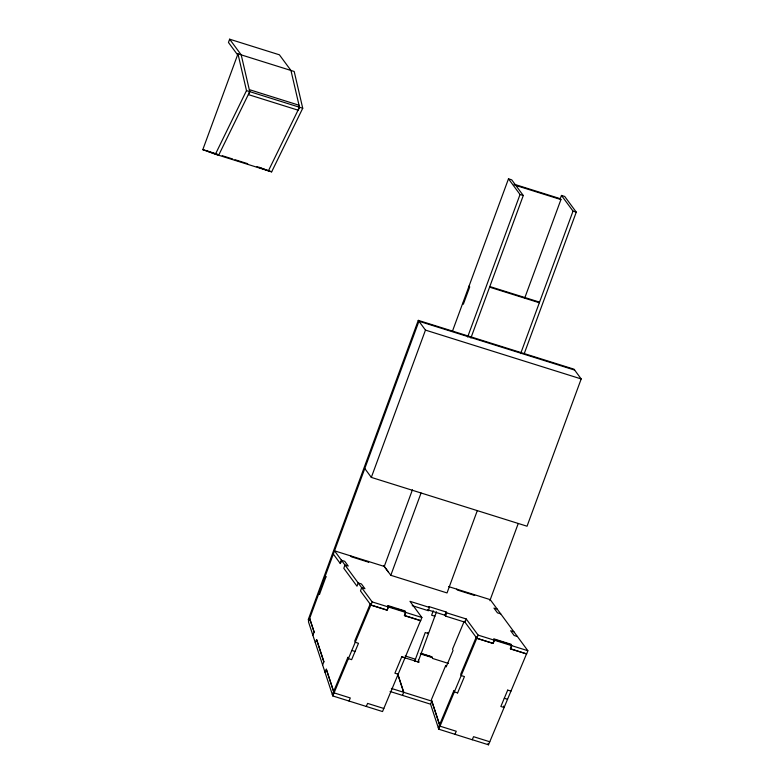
<?xml version="1.0" encoding="UTF-8"?>
<svg xmlns="http://www.w3.org/2000/svg" width="784" height="784" viewBox="0 0 784 784"><rect width="100%" height="100%" fill="white"/><g stroke="black" fill="none" stroke-linecap="round" stroke-linejoin="round"><path stroke-width="1.18" d="M256.946 166.659L268.402 170.834L299.488 107.241L299.282 105.301L249.537 89.699L249.743 91.64L248.43 94.609L298.175 110.211L299.488 107.241L290.952 70.472L279.388 54.802L229.643 39.2L228.448 42.454L237.846 55.184M202.811 149.626L237.964 53.851L294.196 71.481L302.732 108.251L271.646 171.853L215.414 154.213L202.811 149.626L206.055 150.646M418.274 320.362L308.19 619.791L308.837 620.683L418.93 321.244L418.274 320.362L573.996 369.186L581.189 378.937L527.044 526.221L371.322 477.397L364.785 468.518M319.558 594.184L318.912 593.292L319.568 594.184L325.938 576.857L325.282 575.966L325.938 576.857M371.322 477.397L425.467 330.103L418.93 321.234L574.652 370.077M333.327 554.072L340.305 563.549L341.501 560.295L344.744 561.315L348.233 566.048L344.989 565.029L343.794 568.282L356.994 586.197L358.19 582.953L361.434 583.962L364.923 588.706L361.679 587.686L360.483 590.93L370.94 605.14L387.169 610.226L388.354 606.973L387.904 605.581L405.201 611.01L405.661 612.402L404.466 615.646L420.685 620.732L421.88 617.488L409.983 601.328L429.446 607.433L428.25 610.677L412.217 605.66M340.305 563.549L341.501 560.295M452.554 330.926L508.483 178.83L511.727 179.84L523.281 195.51L470.89 338.012M467.646 336.973L520.037 194.501L508.483 178.83M412.423 489.833L384.268 566.43L390.804 575.299L447.037 592.939L477.299 510.629M370.94 605.14L372.135 601.887L334.523 550.829L384.268 566.43L383.611 565.538M390.804 575.299L421.067 492.989M560.207 198.862L561.462 195.441L564.715 196.461L576.269 212.131L524.3 353.457M524.8 297.832L560.923 199.577L560.276 198.695L514 184.181M520.635 353.604L573.026 211.112L561.462 195.441M414.716 661.177L425.242 632.541L428.485 633.56L427.839 632.668M433.248 610.785L431.612 615.215L434.855 616.234M417.96 662.186L436.492 611.804M446.096 611.971L446.743 612.863L466.215 618.958L465.02 622.212L445.557 616.106L444.9 615.215L446.096 611.971L428.789 606.542L429.446 607.433M445.557 616.106L446.743 612.863M489.873 600.671L518.126 523.81M448.605 586.599L490.245 599.652L527.857 650.72L526.662 653.964L510.443 648.878L511.638 645.634L510.982 644.742L493.685 639.313L494.332 640.205L493.146 643.448L476.917 638.362L478.113 635.118L466.215 618.958M402.447 695.369L403.731 692.301L397.743 674.044M312.855 635.207L314.149 632.11L309.67 618.439M315.295 642.625L316.589 639.528L323.88 661.804L322.596 664.881M325.027 672.3L326.32 669.222L334.072 692.88L350.291 697.966L349.017 701.033M332.338 694.555L347.949 657.237L348.4 658.629L351.644 659.648L358.494 643.292L355.25 642.272L354.789 640.881L370.401 603.562L370.852 604.954L332.788 695.947L382.533 711.549L420.596 620.556L404.377 615.469L405.661 612.402L405.005 611.51M366.314 706.462L367.598 703.395L383.817 708.481M418.333 659.952L419.087 662.245L401.751 656.845L394.901 673.211L398.154 674.22M414.726 661.294L415.579 659.246L405.171 655.983M489.775 741.772L473.546 736.686L472.262 739.753L438.756 729.198L430.563 704.179L431.827 701.151L391.363 688.421M438.305 727.807L453.907 690.518L454.357 691.919L457.601 692.929M438.756 729.198L476.809 638.245L476.349 636.853L460.737 674.171L461.198 675.563L464.442 676.572L457.601 692.938M454.965 734.324L456.249 731.256L440.03 726.17L431.827 701.151M507.718 690.087L500.849 706.502L504.122 707.462M472.282 739.714L488.501 744.8L526.554 653.846L510.325 648.76L511.609 645.693L511.158 644.301L493.851 638.872L494.312 640.263L493.028 643.331L476.809 638.245M215.414 154.213L246.499 90.621L237.964 53.851M246.499 90.621L302.732 108.251M514.657 185.073L560.923 199.577M520.037 194.501L523.281 195.51M573.026 211.112L576.269 212.131M207.211 151.008L217.629 154.272M222.254 155.722L232.662 158.985M234.975 159.711L247.705 163.699M490.088 286.63L538.677 301.869L539.333 302.751L489.588 287.16M425.467 330.103L581.189 378.937M497.223 609.129L493.969 608.11L497.458 612.843L500.702 613.862M513.912 631.777L510.658 630.757L514.147 635.501L517.391 636.51M444.9 615.215L427.594 609.795L428.25 610.677M393.47 607.894L387.708 606.081L388.354 606.973L387.08 610.04L370.852 604.954M398.086 609.344L403.858 611.148M372.135 601.887L421.88 617.488M478.113 635.118L527.857 650.72M421.429 653.513L431.857 656.786M420.342 653.376L431.925 657.002M420.92 654.042L432.513 657.668M432.386 658.393L448.536 663.46M401.741 656.855L404.985 657.874M507.699 690.145L510.962 691.096M351.82 650.446L355.064 651.465M504.298 698.26L507.542 699.279M390.079 691.488L430.563 704.179M259.043 167.257L271.646 171.853M207.201 151.057L218.658 155.232L249.743 91.64L241.207 54.87L229.643 39.2M474.026 594.566L474.673 595.458L457.376 590.029L456.719 589.147M383.611 565.538L388.394 572.036M469.057 286.033L469.714 286.924L463.344 304.251L462.687 303.369M476.917 638.362L464.246 621.183L452.544 649.152L453.005 650.544L446.155 666.9L445.704 665.508L431.367 699.769L439.569 724.779M368.049 561.344L368.696 562.226L351.399 556.797L350.742 555.915M314.139 632.139L309.729 618.694L308.445 621.761L332.788 695.947M316.569 639.558L323.88 661.814M503.671 706.07L504.092 707.521M488.05 743.408L488.501 744.8M397.733 674.064L403.711 692.341M326.32 669.222L334.072 692.88"/></g></svg>
